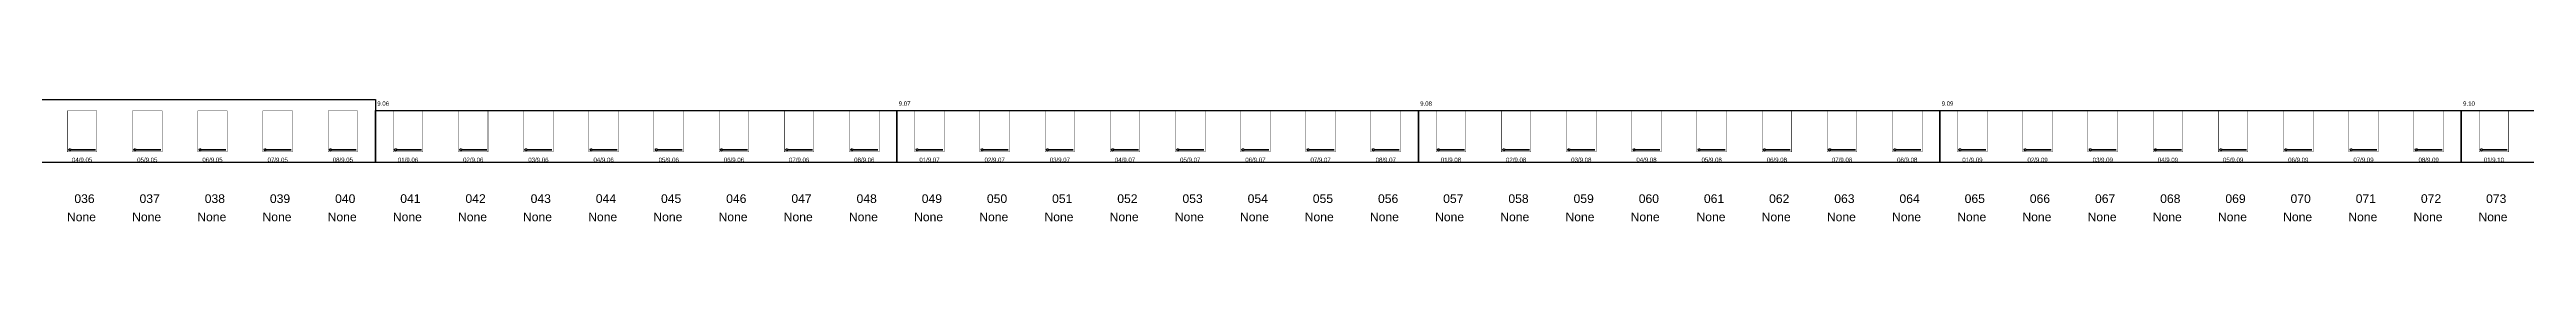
# Model space of a CAD drawing. Header units: inches. Extents: x -257 to 21868, y -296 to 108.
# Drawn here: x 2500 to 5236, y -77 to 58 of the extents above; entities that cross this region are included whole.
import ezdxf
from ezdxf.enums import TextEntityAlignment as Align

# ---------------------------------------------------------------- set-up
doc = ezdxf.new("R2010")
doc.units = ezdxf.units.IN
doc.header["$MEASUREMENT"] = 0
doc.layers.get('Defpoints').update_dxf_attribs({"color": 3})
doc.layers.add('NSE-Border', color=156, linetype='Continuous', plot=False)
doc.layers.add('NSE-Detail Border', color=7, linetype='Continuous')
doc.layers.add('NSE-Elev-Title', color=51, linetype='Continuous', lineweight=40)
doc.layers.add('NSE-Title', color=51, linetype='Continuous', lineweight=9)
doc.styles.add('004 - NSSM - Standard', font='arial.ttf', dxfattribs={"height": 0.4})
doc.styles.add('008 - NSSM - Standard', font='arial.ttf', dxfattribs={"height": 0.8})
doc.styles.add('048 - NSSM - Standard', font='arial.ttf', dxfattribs={"height": 4.8})
doc.styles.add('096 - NSSM - Standard', font='arial.ttf', dxfattribs={"height": 9.6})

# ---------------------------------------------------------------- blocks, each defined once
blk = doc.blocks.new('*U11')
at = {"ltscale": 0.0625}
blk.add_wipeout([(8.17, 1.04), (0, 1.04), (0, 0), (8.17, 0)], dxfattribs=at)
at = {"layer": 'Defpoints'}
blk.add_circle((0.66, 0.57), 0.281, dxfattribs=at)
at = {"layer": 'NSE-Border', "ltscale": 0.0625, "const_width": 0.1}
blk.add_lwpolyline([(0, 0), (8.17, 0), (8.17, 11.31), (0, 11.31)], close=True, dxfattribs=at)
at = {"layer": 'NSE-Elev-Title'}
blk.add_line((0.94, 0.57), (7.8, 0.57), dxfattribs=at)
at = {"layer": 'Defpoints', "style": '008 - NSSM - Standard'}
blk.add_attdef('DETAIL_NUMBER', text='', height=0.163, dxfattribs=at).set_placement((0.66, 0.57), align=Align.MIDDLE_CENTER)
at = {"layer": 'NSE-Elev-Title', "style": '004 - NSSM - Standard'}
blk.add_text('ARCH REF:', height=0.1, dxfattribs=at).set_placement((1.39, 0.46), align=Align.MIDDLE_CENTER)
for tag, p in [('DETAIL_DESCRIPTION', (1, 0.63)), ('ARCH_REF', (1.8, 0.4))]:
    blk.add_attdef(tag, p, '', height=0.1, dxfattribs=at)

msp = doc.modelspace()

# ---------------------------------------------------------------- block references
at = {"layer": 'NSE-Detail Border', "xscale": 4, "yscale": 4, "zscale": 4}
for p, values in [((2519.60623, 0.25), {'DETAIL_DESCRIPTION': 'Description', 'ARCH_REF': 'None', 'DETAIL_NUMBER': '04'}), ((2591.60623, 0.25), {'DETAIL_DESCRIPTION': 'Description', 'ARCH_REF': 'None', 'DETAIL_NUMBER': '05'}), ((2663.60623, 0.25), {'DETAIL_DESCRIPTION': 'Description', 'ARCH_REF': 'None', 'DETAIL_NUMBER': '06'}), ((2735.60623, 0.25), {'DETAIL_DESCRIPTION': 'Description', 'ARCH_REF': 'None', 'DETAIL_NUMBER': '07'}), ((2807.60623, 0.25), {'DETAIL_DESCRIPTION': 'Description', 'ARCH_REF': 'None', 'DETAIL_NUMBER': '08'}), ((2879.60623, 0.25), {'DETAIL_DESCRIPTION': 'Description', 'ARCH_REF': 'None', 'DETAIL_NUMBER': '01'}), ((2951.60623, 0.25), {'DETAIL_DESCRIPTION': 'Description', 'ARCH_REF': 'None', 'DETAIL_NUMBER': '02'}), ((3023.60623, 0.25), {'DETAIL_DESCRIPTION': 'Description', 'ARCH_REF': 'None', 'DETAIL_NUMBER': '03'}), ((3095.60623, 0.25), {'DETAIL_DESCRIPTION': 'Description', 'ARCH_REF': 'None', 'DETAIL_NUMBER': '04'}), ((3167.60623, 0.25), {'DETAIL_DESCRIPTION': 'Description', 'ARCH_REF': 'None', 'DETAIL_NUMBER': '05'}), ((3239.60623, 0.25), {'DETAIL_DESCRIPTION': 'Description', 'ARCH_REF': 'None', 'DETAIL_NUMBER': '06'}), ((3311.60623, 0.25), {'DETAIL_DESCRIPTION': 'Description', 'ARCH_REF': 'None', 'DETAIL_NUMBER': '07'}), ((3383.60623, 0.25), {'DETAIL_DESCRIPTION': 'Description', 'ARCH_REF': 'None', 'DETAIL_NUMBER': '08'}), ((3455.60623, 0.25), {'DETAIL_DESCRIPTION': 'Description', 'ARCH_REF': 'None', 'DETAIL_NUMBER': '01'}), ((3527.60623, 0.25), {'DETAIL_DESCRIPTION': 'Description', 'ARCH_REF': 'None', 'DETAIL_NUMBER': '02'}), ((3599.60623, 0.25), {'DETAIL_DESCRIPTION': 'Description', 'ARCH_REF': 'None', 'DETAIL_NUMBER': '03'}), ((3671.60623, 0.25), {'DETAIL_DESCRIPTION': 'Description', 'ARCH_REF': 'None', 'DETAIL_NUMBER': '04'}), ((3743.60623, 0.25), {'DETAIL_DESCRIPTION': 'Description', 'ARCH_REF': 'None', 'DETAIL_NUMBER': '05'}), ((3815.60623, 0.25), {'DETAIL_DESCRIPTION': 'Description', 'ARCH_REF': 'None', 'DETAIL_NUMBER': '06'}), ((3887.60623, 0.25), {'DETAIL_DESCRIPTION': 'Description', 'ARCH_REF': 'None', 'DETAIL_NUMBER': '07'}), ((3959.60623, 0.25), {'DETAIL_DESCRIPTION': 'Description', 'ARCH_REF': 'None', 'DETAIL_NUMBER': '08'}), ((4031.60623, 0.25), {'DETAIL_DESCRIPTION': 'Description', 'ARCH_REF': 'None', 'DETAIL_NUMBER': '01'}), ((4103.60623, 0.25), {'DETAIL_DESCRIPTION': 'Description', 'ARCH_REF': 'None', 'DETAIL_NUMBER': '02'}), ((4175.60623, 0.25), {'DETAIL_DESCRIPTION': 'Description', 'ARCH_REF': 'None', 'DETAIL_NUMBER': '03'}), ((4247.60623, 0.25), {'DETAIL_DESCRIPTION': 'Description', 'ARCH_REF': 'None', 'DETAIL_NUMBER': '04'}), ((4319.60623, 0.25), {'DETAIL_DESCRIPTION': 'Description', 'ARCH_REF': 'None', 'DETAIL_NUMBER': '05'}), ((4391.60623, 0.25), {'DETAIL_DESCRIPTION': 'Description', 'ARCH_REF': 'None', 'DETAIL_NUMBER': '06'}), ((4463.60623, 0.25), {'DETAIL_DESCRIPTION': 'Description', 'ARCH_REF': 'None', 'DETAIL_NUMBER': '07'}), ((4535.60623, 0.25), {'DETAIL_DESCRIPTION': 'Description', 'ARCH_REF': 'None', 'DETAIL_NUMBER': '08'}), ((4607.60623, 0.25), {'DETAIL_DESCRIPTION': 'Description', 'ARCH_REF': 'None', 'DETAIL_NUMBER': '01'}), ((4679.60623, 0.25), {'DETAIL_DESCRIPTION': 'Description', 'ARCH_REF': 'None', 'DETAIL_NUMBER': '02'}), ((4751.60623, 0.25), {'DETAIL_DESCRIPTION': 'Description', 'ARCH_REF': 'None', 'DETAIL_NUMBER': '03'}), ((4823.60623, 0.25), {'DETAIL_DESCRIPTION': 'Description', 'ARCH_REF': 'None', 'DETAIL_NUMBER': '04'}), ((4895.60623, 0.25), {'DETAIL_DESCRIPTION': 'Description', 'ARCH_REF': 'None', 'DETAIL_NUMBER': '05'}), ((4967.60623, 0.25), {'DETAIL_DESCRIPTION': 'Description', 'ARCH_REF': 'None', 'DETAIL_NUMBER': '06'}), ((5039.60623, 0.25), {'DETAIL_DESCRIPTION': 'Description', 'ARCH_REF': 'None', 'DETAIL_NUMBER': '07'}), ((5111.60623, 0.25), {'DETAIL_DESCRIPTION': 'Description', 'ARCH_REF': 'None', 'DETAIL_NUMBER': '08'}), ((5183.60623, 0.25), {'DETAIL_DESCRIPTION': 'Description', 'ARCH_REF': 'None', 'DETAIL_NUMBER': '01'})]:
    msp.add_blockref('*U11', p, dxfattribs=at).add_auto_attribs(values)

# ---------------------------------------------------------------- texts
at = {"layer": 'Defpoints', "char_height": 9.6, "attachment_point": 5, "style": '096 - NSSM - Standard'}
for s, insert in [('036', (2538.55361, -51.78298)), ('037', (2610.55361, -51.78298)), ('038', (2682.55361, -51.78298)), ('039', (2754.55361, -51.78298)), ('040', (2826.55361, -51.7797)), ('041', (2898.55361, -51.69785)), ('042', (2970.55361, -51.69785)), ('043', (3042.55361, -51.78298)), ('044', (3114.55361, -51.6782)), ('045', (3186.55361, -51.76006)), ('046', (3258.55361, -51.7797)), ('047', (3330.55361, -51.6782)), ('048', (3402.55361, -51.7797)), ('049', (3474.55361, -51.7797)), ('050', (3546.55361, -51.7797)), ('051', (3618.55361, -51.7797)), ('052', (3690.55361, -51.7797)), ('053', (3762.55361, -51.78298)), ('054', (3834.55361, -51.76006)), ('055', (3906.55361, -51.76006)), ('056', (3978.55361, -51.7797)), ('057', (4050.55361, -51.76006)), ('058', (4122.55361, -51.7797)), ('059', (4194.55361, -51.7797)), ('060', (4266.55361, -51.7797)), ('061', (4338.55361, -51.7797)), ('062', (4410.55361, -51.7797)), ('063', (4482.55361, -51.78298)), ('064', (4554.55361, -51.7797)), ('065', (4626.55361, -51.7797)), ('066', (4698.55361, -51.7797)), ('067', (4770.55361, -51.7797)), ('068', (4842.55361, -51.7797)), ('069', (4914.55361, -51.7797)), ('070', (4986.55361, -51.7797)), ('071', (5058.55361, -51.69785)), ('072', (5130.55361, -51.69785)), ('073', (5202.55361, -51.78298))]:
    msp.add_mtext_dynamic_manual_height_columns(s, width=16.3938227, gutter_width=0.5, heights=[0], dxfattribs=dict(at, insert=insert))
at = {"layer": 'NSE-Title', "char_height": 9.6, "width": 31.6499699, "attachment_point": 5, "style": '096 - NSSM - Standard'}
for insert in [(2535.19998, -72), (2607.19998, -72), (2679.19998, -72), (2751.19998, -72), (2823.19998, -72), (2895.19998, -72), (2967.19998, -72), (3038.94998, -72), (3110.94998, -72), (3182.94998, -72), (3254.94998, -72), (3326.94998, -72), (3398.94998, -72), (3470.94998, -72), (3542.94998, -72), (3614.94998, -72), (3686.94998, -72), (3758.94998, -72), (3830.94998, -72), (3902.44998, -72), (3974.44998, -72), (4046.44998, -72), (4118.44998, -72), (4190.44998, -72), (4262.44998, -72), (4335.19998, -72), (4407.19998, -72), (4479.19998, -72), (4551.19998, -72), (4623.19998, -72), (4695.19998, -72), (4767.19998, -72), (4839.19998, -72), (4911.19998, -72), (4983.19998, -72), (5055.19998, -72), (5127.19998, -72), (5198.94998, -72)]:
    msp.add_mtext('None', dxfattribs=dict(at, insert=insert))

# ---------------------------------------------------------------- next in the draw order: linework, layer by layer
at = {"layer": 'Defpoints'}
for points in [[(2283.94998, 58), (2859.94998, 58), (2859.94998, -11.75), (2283.94998, -11.75)], [(2859.94998, 46), (3435.94998, 46), (3435.94998, -11.75), (2859.94998, -11.75)], [(3435.94998, 46), (4011.94998, 46), (4011.94998, -11.75), (3435.94998, -11.75)], [(4011.94998, 46), (4587.94998, 46), (4587.94998, -11.75), (4011.94998, -11.75)], [(4587.94998, 46), (5163.94998, 46), (5163.94998, -11.75), (4587.94998, -11.75)], [(5163.94998, 46), (5739.94998, 46), (5739.94998, -11.75), (5163.94998, -11.75)]]:
    msp.add_lwpolyline(points, close=True, dxfattribs=at)

# ---------------------------------------------------------------- next in the draw order: texts
at = {"layer": 'Defpoints', "char_height": 4.8, "style": '048 - NSSM - Standard'}
for s, heights, insert, attachment_point in [('9.06', [0], (2861.94998, 56), 1), ('9.07', [0], (3437.94998, 56), 1), ('9.08', [0], (4013.94998, 56), 1), ('9.09', [0], (4589.94998, 56), 1), ('9.10', [0], (5165.94998, 56), 1), ('04/9.05', [0], (2535.94998, -6.28629), 2), ('05/9.05', [0], (2607.94998, -6.28629), 2), ('06/9.05', [4.96371], (2679.94998, -6.28629), 2), ('07/9.05', [0], (2751.94998, -6.28629), 2), ('08/9.05', [0], (2823.94998, -6.28629), 2), ('01/9.06', [0], (2895.94998, -6.28629), 2), ('02/9.06', [0], (2967.94998, -6.28629), 2), ('03/9.06', [0], (3039.94998, -6.28629), 2), ('04/9.06', [0], (3111.94998, -6.28629), 2), ('05/9.06', [0], (3183.94998, -6.28629), 2), ('06/9.06', [4.96371], (3255.94998, -6.28629), 2), ('07/9.06', [0], (3327.94998, -6.28629), 2), ('08/9.06', [0], (3399.94998, -6.28629), 2), ('01/9.07', [0], (3471.94998, -6.28629), 2), ('02/9.07', [0], (3543.94998, -6.28629), 2), ('03/9.07', [0], (3615.94998, -6.28629), 2), ('04/9.07', [0], (3687.94998, -6.28629), 2), ('05/9.07', [0], (3759.94998, -6.28629), 2), ('06/9.07', [4.96371], (3831.94998, -6.28629), 2), ('07/9.07', [0], (3903.94998, -6.28629), 2), ('08/9.07', [0], (3975.94998, -6.28629), 2), ('01/9.08', [0], (4047.94998, -6.28629), 2), ('02/9.08', [0], (4119.94998, -6.28629), 2), ('03/9.08', [0], (4191.94998, -6.28629), 2), ('04/9.08', [0], (4263.94998, -6.28629), 2), ('05/9.08', [0], (4335.94998, -6.28629), 2), ('06/9.08', [4.96371], (4407.94998, -6.28629), 2), ('07/9.08', [0], (4479.94998, -6.28629), 2), ('08/9.08', [0], (4551.94998, -6.28629), 2), ('01/9.09', [0], (4623.94998, -6.28629), 2), ('02/9.09', [0], (4695.94998, -6.28629), 2), ('03/9.09', [0], (4767.94998, -6.28629), 2), ('04/9.09', [0], (4839.94998, -6.28629), 2), ('05/9.09', [0], (4911.94998, -6.28629), 2), ('06/9.09', [4.96371], (4983.94998, -6.28629), 2), ('07/9.09', [0], (5055.94998, -6.28629), 2), ('08/9.09', [0], (5127.94998, -6.28629), 2), ('01/9.10', [0], (5199.94998, -6.28629), 2)]:
    msp.add_mtext_dynamic_manual_height_columns(s, width=15.7513444, gutter_width=2, heights=heights, dxfattribs=dict(at, insert=insert, attachment_point=attachment_point))

doc.saveas('drawing.dxf')
